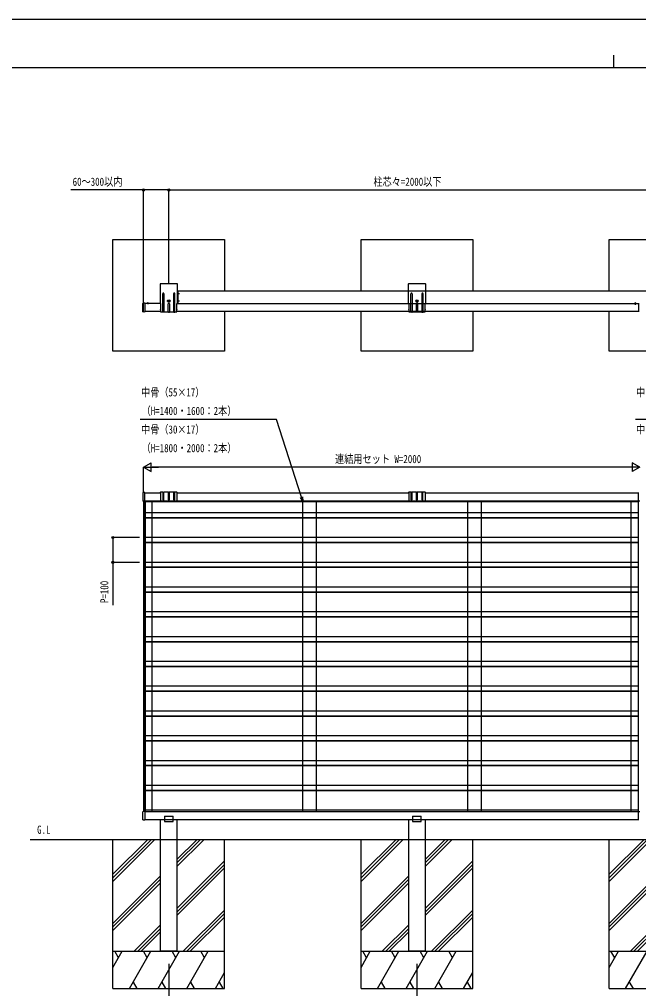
# Model space of a CAD drawing. Units: millimetres, scale not verified. Extents: x -4209 to 4205, y -2974 to 2970.
# Drawn here: x -2400 to 96, y -940 to 2970 of the extents above; entities that cross this region are included whole.
import ezdxf
from ezdxf.enums import TextEntityAlignment as Align

# ---------------------------------------------------------------- set-up
doc = ezdxf.new("R2010")
doc.units = ezdxf.units.MM
doc.header["$LTSCALE"] = 16
for name, color, linetype in [('0-2_USER1', 3, 'Continuous'), ('0-3_YKK_A1', 4, 'Continuous'), ('0-4_YKK_D', 6, 'Continuous'), ('0-5_YKK_ZWAK', 7, 'Continuous')]:
    doc.layers.add(name, color=color, linetype=linetype)
doc.styles.add('ＭＳ ゴシック', font='')
doc.styles.get('ＭＳ ゴシック').set_extended_font_data('MS Gothic')

msp = doc.modelspace()

# ---------------------------------------------------------------- linework, layer by layer
at = {"layer": '0-3_YKK_A1'}
for p, q in [((-1832.98, 1902.26), (-1832.98, 1825.76)), ((-1764.48, 1903.76), (-1831.48, 1903.76)), ((-1762.98, 1825.76), (-1762.98, 1902.26)), ((-832.48, 1902.26), (-832.48, 1825.76)), ((-763.98, 1903.76), (-830.98, 1903.76)), ((-762.48, 1825.76), (-762.48, 1902.26)), ((-1822.48, 1790.26), (-1822.48, 1863.26)), ((-1817.48, 1863.26), (-1817.48, 1790.26)), ((-1778.48, 1863.26), (-1778.48, 1790.26)), ((-1773.48, 1790.26), (-1773.48, 1863.26)), ((-1754.98, 1863.46), (-1763.76, 1863.46)), ((-1762.98, 1857.56), (-1762.98, 1869.36)), ((-1762.47, 1857.56), (-1762.98, 1857.56)), ((-1762.98, 1827.56), (-1762.98, 1839.36)), ((167.02, 1873.76), (-1761.98, 1873.76)), ((-1761.98, 1858.08), (-1761.98, 1838.84)), ((-821.98, 1790.26), (-821.98, 1863.26)), ((-816.98, 1863.26), (-816.98, 1790.26)), ((-777.98, 1863.26), (-777.98, 1790.26)), ((-772.98, 1790.26), (-772.98, 1863.26)), ((-1901.98, 1790.79), (-1901.98, 1824.43)), ((-1894.3, 1825.84), (-1901.04, 1825.42)), ((-1899.98, 1788.48), (-1899.98, 1827.42)), ((-1893.98, 1825.54), (-1893.98, 1824.86)), ((-1893.98, 1824.86), (-1893.98, 1790.36)), ((-1830.98, 1823.76), (-1893.98, 1823.76)), ((-1878.88, 1823.76), (-1886.08, 1823.76)), ((-1884.53, 1825.73), (-1883.63, 1823.91)), ((-1882.48, 1823.31), (-1883.63, 1823.91)), ((-1882.48, 1827.26), (-1882.48, 1820.69)), ((-1882.48, 1823.31), (-1881.34, 1823.91)), ((-1880.43, 1825.73), (-1881.34, 1823.91)), ((-1830.98, 1823.76), (-1832.98, 1825.76)), ((-1830.98, 1823.76), (-1830.98, 1820.22)), ((-1830.98, 1819.31), (-1830.98, 1801.22)), ((-1830.98, 1800.31), (-1830.98, 1790.26)), ((-1790.68, 1833.76), (-1805.28, 1833.76)), ((-1800.48, 1790.26), (-1800.48, 1822.46)), ((-1799.42, 1834.24), (-1800.38, 1834.24)), ((-1795.48, 1822.46), (-1795.48, 1790.26)), ((-1762.98, 1825.76), (-1764.98, 1823.76)), ((-1764.98, 1823.76), (95.52, 1823.76)), ((-1764.98, 1820.22), (-1764.98, 1823.76)), ((-1764.98, 1801.22), (-1764.98, 1819.31)), ((-1764.98, 1790.26), (-1764.98, 1800.31)), ((-1754.98, 1833.46), (-1764.48, 1833.46)), ((-1762.47, 1827.56), (-1762.98, 1827.56)), ((-1761.98, 1828.08), (-1761.98, 1823.76)), ((-1761.98, 1828.08), (-1761.98, 1823.76)), ((-830.48, 1823.76), (-832.48, 1825.76)), ((-830.48, 1823.76), (-830.48, 1820.22)), ((-830.48, 1819.31), (-830.48, 1801.22)), ((-830.48, 1800.31), (-830.48, 1790.26)), ((-799.98, 1790.26), (-799.98, 1822.46)), ((-796.04, 1834.24), (-795.08, 1834.24)), ((-794.98, 1822.46), (-794.98, 1790.26)), ((-762.48, 1825.76), (-764.48, 1823.76)), ((-764.48, 1820.22), (-764.48, 1823.76)), ((-764.48, 1801.22), (-764.48, 1819.31)), ((-764.48, 1790.26), (-764.48, 1800.31)), ((78.92, 1823.76), (86.12, 1823.76)), ((80.47, 1825.73), (81.37, 1823.91)), ((82.52, 1823.31), (81.37, 1823.91)), ((82.52, 1827.26), (82.52, 1818.11)), ((82.52, 1823.31), (83.66, 1823.91)), ((84.57, 1825.73), (83.66, 1823.91)), ((95.52, 1825.55), (95.52, 1824.75)), ((-1894.3, 1789.38), (-1901.04, 1789.79)), ((-1830.98, 1791.76), (-1893.98, 1791.76)), ((-1893.98, 1790.36), (-1893.98, 1789.68)), ((-1830.98, 1790.26), (-1822.48, 1790.26)), ((-1818.48, 1789.26), (-1821.48, 1789.26)), ((-1817.48, 1790.26), (-1800.48, 1790.26)), ((-1817.48, 1790.26), (-1800.48, 1790.26)), ((-1796.48, 1789.26), (-1799.48, 1789.26)), ((-1795.48, 1790.26), (-1778.48, 1790.26)), ((-1795.48, 1790.26), (-1778.48, 1790.26)), ((-1777.48, 1789.26), (-1774.48, 1789.26)), ((-1773.48, 1790.26), (-1764.98, 1790.26)), ((-1773.48, 1790.26), (-1764.98, 1790.26)), ((95.52, 1791.76), (-1764.98, 1791.76)), ((-821.98, 1790.26), (-830.48, 1790.26)), ((-830.48, 1790.26), (-821.98, 1790.26)), ((-817.98, 1789.26), (-820.98, 1789.26)), ((-799.98, 1790.26), (-816.98, 1790.26)), ((-816.98, 1790.26), (-799.98, 1790.26)), ((-795.98, 1789.26), (-798.98, 1789.26)), ((-777.98, 1790.26), (-794.98, 1790.26)), ((-794.98, 1790.26), (-777.98, 1790.26)), ((-776.98, 1789.26), (-773.98, 1789.26)), ((-772.98, 1790.26), (-764.48, 1790.26)), ((-1901.98, 1060.42), (-1901.98, 1027.78)), ((-1894.3, 1061.83), (-1901.04, 1061.41)), ((-1893.98, 1060.65), (-1830.98, 1060.65)), ((-1822.48, 1062.15), (-1830.98, 1062.15)), ((-1830.98, 1062.15), (-1830.98, 1028.13)), ((-1822.48, 1062.15), (-1822.48, 1033.15)), ((-1821.48, 1063.15), (-1818.48, 1063.15)), ((-1800.48, 1062.15), (-1817.48, 1062.15)), ((-1817.48, 1033.15), (-1817.48, 1062.15)), ((-1800.48, 1062.15), (-1800.48, 1033.15)), ((-1799.48, 1063.15), (-1796.48, 1063.15)), ((-1778.48, 1062.15), (-1795.48, 1062.15)), ((-1795.48, 1033.15), (-1795.48, 1062.15)), ((-1778.48, 1062.15), (-1778.48, 1033.15)), ((-1774.48, 1063.15), (-1777.48, 1063.15)), ((-1764.98, 1062.15), (-1773.48, 1062.15)), ((-1773.48, 1033.15), (-1773.48, 1062.15)), ((-1764.98, 1062.15), (-1764.98, 1028.13)), ((-1764.98, 1060.65), (-830.98, 1060.65)), ((-822.48, 1062.15), (-830.98, 1062.15)), ((-830.98, 1062.15), (-830.98, 1028.13)), ((-822.48, 1062.15), (-822.48, 1033.15)), ((-821.48, 1063.15), (-818.48, 1063.15)), ((-800.48, 1062.15), (-817.48, 1062.15)), ((-817.48, 1033.15), (-817.48, 1062.15)), ((-800.48, 1062.15), (-800.48, 1033.15)), ((-799.48, 1063.15), (-796.48, 1063.15)), ((-778.48, 1062.15), (-795.48, 1062.15)), ((-795.48, 1033.15), (-795.48, 1062.15)), ((-778.48, 1062.15), (-778.48, 1033.15)), ((-774.48, 1063.15), (-777.48, 1063.15)), ((-764.98, 1062.15), (-773.48, 1062.15)), ((-773.48, 1033.15), (-773.48, 1062.15)), ((-764.98, 1062.15), (-764.98, 1028.13)), ((-764.98, 1060.65), (95.52, 1060.65)), ((95.52, 1060.58), (95.52, 1061.38)), ((95.52, 1027.35), (95.52, 1060.58)), ((-1894.3, 1026.37), (-1901.04, 1026.78)), ((-1900.48, 1026.21), (-1893.48, 1026.21)), ((-1900.48, 1026.21), (-1900.48, -224.79)), ((-1898.48, 1026.21), (-1898.48, -224.79)), ((-1896.48, 1026.33), (-1896.48, 1026.21)), ((95.52, 1026.65), (-1893.98, 1026.65)), ((95.52, 1026.65), (-1893.98, 1026.65)), ((93.52, 1024.65), (-1893.48, 1024.65)), ((-1893.48, 1024.65), (93.52, 1024.65)), ((-1865.48, -225.35), (-1865.48, 1026.65)), ((-1829.98, 1027.13), (-1798.44, 1027.13)), ((-1797.52, 1027.13), (-1765.98, 1027.13)), ((-1257.98, -225.35), (-1257.98, 1026.65)), ((-1202.98, -225.35), (-1202.98, 1026.65)), ((-829.98, 1027.13), (-798.44, 1027.13)), ((-797.52, 1027.13), (-765.98, 1027.13)), ((-592.98, -225.35), (-592.98, 1026.65)), ((-537.98, -225.35), (-537.98, 1026.65)), ((65.52, -225.35), (65.52, 1026.65)), ((100.52, 1026.15), (93.52, 1026.15)), ((95.52, 1026.55), (95.52, 1027.35)), ((93.52, 979.65), (-1893.48, 979.65)), ((93.52, 979.65), (-1893.48, 979.65)), ((93.52, 959.65), (-1893.48, 959.65)), ((-1893.48, 959.64), (93.52, 959.64)), ((93.52, 879.65), (-1893.48, 879.65)), ((93.52, 879.65), (-1893.48, 879.65)), ((93.52, 859.65), (-1893.48, 859.65)), ((-1893.48, 859.64), (93.52, 859.64)), ((93.52, 779.65), (-1893.48, 779.65)), ((93.52, 779.65), (-1893.48, 779.65)), ((93.52, 759.65), (-1893.48, 759.65)), ((-1893.48, 759.64), (93.52, 759.64)), ((93.52, 679.65), (-1893.48, 679.65)), ((93.52, 679.65), (-1893.48, 679.65)), ((93.52, 659.65), (-1893.48, 659.65)), ((-1893.48, 659.64), (93.52, 659.64)), ((93.52, 579.65), (-1893.48, 579.65)), ((93.52, 579.65), (-1893.48, 579.65)), ((93.52, 559.65), (-1893.48, 559.65)), ((-1893.48, 559.64), (93.52, 559.64)), ((93.52, 479.65), (-1893.48, 479.65)), ((93.52, 479.65), (-1893.48, 479.65)), ((93.52, 459.65), (-1893.48, 459.65)), ((-1893.48, 459.64), (93.52, 459.64)), ((93.52, 379.65), (-1893.48, 379.65)), ((93.52, 379.65), (-1893.48, 379.65)), ((93.52, 359.65), (-1893.48, 359.65)), ((-1893.48, 359.64), (93.52, 359.64)), ((93.52, 279.65), (-1893.48, 279.65)), ((93.52, 279.65), (-1893.48, 279.65)), ((93.52, 259.65), (-1893.48, 259.65)), ((-1893.48, 259.64), (93.52, 259.64)), ((93.52, 179.65), (-1893.48, 179.65)), ((93.52, 179.65), (-1893.48, 179.65)), ((93.52, 159.65), (-1893.48, 159.65)), ((-1893.48, 159.64), (93.52, 159.64)), ((93.52, 79.65), (-1893.48, 79.65)), ((93.52, 79.65), (-1893.48, 79.65)), ((93.52, 59.65), (-1893.48, 59.65)), ((-1893.48, 59.64), (93.52, 59.64)), ((93.52, -20.35), (-1893.48, -20.35)), ((93.52, -20.35), (-1893.48, -20.35)), ((93.52, -40.35), (-1893.48, -40.35)), ((-1893.48, -40.36), (93.52, -40.36)), ((93.52, -120.35), (-1893.48, -120.35)), ((93.52, -120.35), (-1893.48, -120.35)), ((93.52, -140.35), (-1893.48, -140.35)), ((-1893.48, -140.36), (93.52, -140.36)), ((95.52, -140.36), (96.52, -140.36)), ((-1901.98, -258.95), (-1901.98, -226.31)), ((-1894.3, -224.9), (-1901.04, -225.31)), ((-1893.98, -225.2), (-1893.98, -225.88)), ((-1893.98, -225.35), (95.52, -225.35)), ((93.52, -220.35), (-1893.48, -220.35)), ((93.52, -220.35), (-1893.48, -220.35)), ((95.52, -225.86), (95.52, -225.07)), ((95.52, -259.1), (95.52, -225.86)), ((-1894.3, -260.36), (-1901.04, -259.95)), ((95.52, -259.35), (-1893.98, -259.35)), ((-1815.28, -244.35), (-1780.68, -244.35)), ((-1815.28, -244.35), (-1815.28, -265.35)), ((-1815.28, -265.35), (-1780.68, -265.35)), ((-1780.68, -265.35), (-1780.68, -244.35)), ((-815.28, -244.35), (-780.68, -244.35)), ((-815.28, -244.35), (-815.28, -265.35)), ((-815.28, -265.35), (-780.68, -265.35)), ((-780.68, -265.35), (-780.68, -244.35)), ((95.52, -259.9), (95.52, -259.1)), ((235.02, -339.35), (-2357.14, -339.35)), ((-2022.98, -939.35), (-2022.98, -339.35)), ((-2022.98, -507.12), (-1855.22, -339.35)), ((-2022.98, -492.97), (-1869.36, -339.35)), ((-2022.98, -478.83), (-1883.5, -339.35)), ((-1764.98, -432.97), (-1671.37, -339.35)), ((-1764.98, -447.11), (-1657.23, -339.35)), ((-1764.98, -418.82), (-1685.51, -339.35)), ((-1572.98, -939.35), (-1572.98, -339.35)), ((-1022.98, -939.35), (-1022.98, -339.35)), ((-1022.98, -507.12), (-855.22, -339.35)), ((-1022.98, -492.97), (-869.36, -339.35)), ((-1022.98, -478.83), (-883.5, -339.35)), ((-764.98, -432.97), (-671.37, -339.35)), ((-764.98, -447.11), (-657.23, -339.35)), ((-764.98, -418.82), (-685.51, -339.35)), ((-572.98, -939.35), (-572.98, -339.35)), ((-22.98, -939.35), (-22.98, -339.35)), ((-22.98, -507.12), (144.78, -339.35)), ((-22.98, -492.97), (130.64, -339.35)), ((-22.98, -478.83), (116.5, -339.35)), ((-1764.98, -616.81), (-1572.98, -424.81)), ((-764.98, -616.81), (-572.98, -424.81)), ((-1764.98, -630.95), (-1572.98, -438.96)), ((-1764.98, -645.1), (-1572.98, -453.1)), ((-764.98, -630.95), (-572.98, -438.96)), ((-764.98, -645.1), (-572.98, -453.1)), ((-2022.98, -676.82), (-1830.98, -484.82)), ((-2022.98, -690.96), (-1830.98, -498.96)), ((-1022.98, -676.82), (-830.98, -484.82)), ((-1022.98, -690.96), (-830.98, -498.96)), ((-22.98, -676.82), (169.02, -484.82)), ((-22.98, -690.96), (169.02, -498.96)), ((-2022.98, -705.11), (-1830.98, -513.11)), ((-1022.98, -705.11), (-830.98, -513.11)), ((-22.98, -705.11), (169.02, -513.11)), ((-1739.53, -789.35), (-1572.98, -622.8)), ((-739.53, -789.35), (-572.98, -622.8)), ((-1725.39, -789.35), (-1572.98, -636.94)), ((-1711.25, -789.35), (-1572.98, -651.09)), ((-725.39, -789.35), (-572.98, -636.94)), ((-711.25, -789.35), (-572.98, -651.09)), ((-1937.52, -789.35), (-1830.98, -682.81)), ((-1923.38, -789.35), (-1830.98, -696.95)), ((-937.52, -789.35), (-830.98, -682.81)), ((-923.38, -789.35), (-830.98, -696.95)), ((62.48, -789.35), (169.02, -682.81)), ((76.62, -789.35), (169.02, -696.95)), ((-1909.24, -789.35), (-1830.98, -711.1)), ((-909.24, -789.35), (-830.98, -711.1)), ((90.76, -789.35), (169.02, -711.1)), ((-2022.98, -789.35), (-1572.98, -789.35)), ((-2022.98, -854.07), (-1985.62, -789.35)), ((-2000.62, -815.34), (-2015.62, -789.35)), ((-1956.75, -939.35), (-1870.15, -789.35)), ((-1885.15, -815.34), (-1900.15, -789.35)), ((-1841.28, -939.35), (-1754.68, -789.35)), ((-1769.68, -815.34), (-1784.68, -789.35)), ((-1725.81, -939.35), (-1639.21, -789.35)), ((-1654.21, -815.34), (-1669.21, -789.35)), ((-1022.98, -789.35), (-572.98, -789.35)), ((-1022.98, -854.07), (-985.62, -789.35)), ((-1000.62, -815.34), (-1015.62, -789.35)), ((-956.75, -939.35), (-870.15, -789.35)), ((-885.15, -815.34), (-900.15, -789.35)), ((-841.28, -939.35), (-754.68, -789.35)), ((-769.68, -815.34), (-784.68, -789.35)), ((-725.81, -939.35), (-639.21, -789.35)), ((-654.21, -815.34), (-669.21, -789.35)), ((-22.98, -789.35), (427.02, -789.35)), ((-22.98, -854.07), (14.38, -789.35)), ((-0.62, -815.34), (-15.62, -789.35)), ((43.25, -939.35), (129.85, -789.35)), ((-1610.34, -939.35), (-1572.98, -874.65)), ((-610.34, -939.35), (-572.98, -874.65)), ((-1941.75, -913.37), (-1926.75, -939.35)), ((-1826.28, -913.37), (-1811.28, -939.35)), ((-1710.81, -913.37), (-1695.81, -939.35)), ((-1595.34, -913.37), (-1580.34, -939.35)), ((-941.75, -913.37), (-926.75, -939.35)), ((-826.28, -913.37), (-811.28, -939.35)), ((-710.81, -913.37), (-695.81, -939.35)), ((-595.34, -913.37), (-580.34, -939.35)), ((58.25, -913.37), (73.25, -939.35)), ((-2022.98, -939.35), (-1572.98, -939.35)), ((-1022.98, -939.35), (-572.98, -939.35)), ((-22.98, -939.35), (427.02, -939.35))]:
    msp.add_line(p, q, dxfattribs=at)
for points in [[(-1572.98, 1791.76), (-1572.98, 1631.76), (-2022.98, 1631.76), (-2022.98, 2081.76), (-1572.98, 2081.76), (-1572.98, 1873.76)], [(-1022.48, 1873.76), (-1022.48, 2081.76), (-572.48, 2081.76), (-572.48, 1873.76)], [(-22.98, 1873.76), (-22.98, 2081.76), (427.02, 2081.76), (427.02, 1873.76)], [(-1760.37, 1865.96), (-1763.15, 1864.6), (-1763.76, 1863.46)], [(-1760.37, 1860.96), (-1763.15, 1862.31), (-1763.76, 1863.46)], [(-1762.98, 1874.26), (-1761.98, 1874.26), (-1761.98, 1868.84)], [(-1762.47, 1857.56), (-1762.47, 1869.36), (-1762.98, 1869.36)], [(-1762.47, 1827.56), (-1762.47, 1839.36), (-1762.98, 1839.36)], [(-1800.38, 1834.24), (-1800.38, 1833.28), (-1799.42, 1833.28)], [(-1797.5, 1835.2), (-1797.5, 1836.16), (-1798.46, 1836.16), (-1798.46, 1835.2)], [(-1798.46, 1832.32), (-1798.46, 1831.36), (-1797.5, 1831.36), (-1797.5, 1832.32)], [(-1796.54, 1833.28), (-1795.58, 1833.28), (-1795.58, 1834.24), (-1796.54, 1834.24)], [(-1760.37, 1835.96), (-1763.15, 1834.6), (-1763.76, 1833.46)], [(-1760.37, 1830.96), (-1763.15, 1832.31), (-1763.76, 1833.46)], [(-798.92, 1833.28), (-799.88, 1833.28), (-799.88, 1834.24), (-798.92, 1834.24)], [(-797.96, 1835.2), (-797.96, 1836.16), (-797, 1836.16), (-797, 1835.2)], [(-797, 1832.32), (-797, 1831.36), (-797.96, 1831.36), (-797.96, 1832.32)], [(-795.08, 1834.24), (-795.08, 1833.28), (-796.04, 1833.28)], [(95.52, 1824.75), (95.52, 1790.78), (95.52, 1789.98)], [(-572.48, 1791.76), (-572.48, 1631.76), (-1022.48, 1631.76), (-1022.48, 1791.76)], [(427.02, 1791.76), (427.02, 1631.76), (-22.98, 1631.76), (-22.98, 1791.76)], [(-1893.98, 1026.66), (-1893.98, 1027.35), (-1893.98, 1060.85), (-1893.98, 1061.53)], [(-1893.48, 1026.21), (-1893.48, -224.79), (-1900.48, -224.79)], [(93.52, 1026.15), (93.52, -224.85), (100.52, -224.85)], [(-1893.98, -225.88), (-1893.98, -259.38), (-1893.98, -260.06)], [(-1764.98, -259.35), (-1764.98, -339.35), (-1830.98, -339.35), (-1830.98, -259.35)], [(-764.98, -259.35), (-764.98, -339.35), (-830.98, -339.35), (-830.98, -259.35)], [(-1764.98, -339.35), (-1764.98, -789.35), (-1830.98, -789.35), (-1830.98, -339.35)], [(-764.98, -339.35), (-764.98, -789.35), (-830.98, -789.35), (-830.98, -339.35)]]:
    msp.add_lwpolyline(points, dxfattribs=at)
for centre, radius in [((-1797.98, 1833.76), 5.3), ((-797.48, 1833.76), 5.3), ((-797.48, 1833.76), 2.75)]:
    msp.add_circle(centre, radius, dxfattribs=at)
for centre, radius, start, end in [((-1831.48, 1902.26), 1.5, 90, 180), ((-1764.48, 1902.26), 1.5, 0, 90), ((-830.98, 1902.26), 1.5, 90, 180), ((-763.98, 1902.26), 1.5, 0, 90), ((-1819.98, 1863.26), 2.5, 0, 180), ((-1775.98, 1863.26), 2.5, 0, 180), ((-1768.21, 1863.46), 8.23, 314.2189, 45.7811), ((-1768.21, 1833.46), 8.23, 314.2189, 45.7811), ((-819.48, 1863.26), 2.5, 0, 180), ((-775.48, 1863.26), 2.5, 0, 180), ((-1900.98, 1824.43), 1, 93.5, 180), ((-1894.28, 1825.54), 0.3, 0, 93.5), ((-1886.08, 1823.92), 0.154, 152.71904, 270), ((-1882.48, 1822.06), 4.2, 27.28096, 152.71904), ((-1878.88, 1823.92), 0.154, 270, 27.28096), ((-1831.18, 1819.76), 0.5, 293.57818, 66.42182), ((-1831.18, 1800.76), 0.5, 293.57818, 66.42182), ((-1797.98, 1822.46), 2.5, 0, 180), ((-1799.42, 1835.2), 0.96, 270, 0), ((-1799.42, 1832.32), 0.96, 0, 90), ((-1796.54, 1835.2), 0.96, 180, 270), ((-1796.54, 1832.32), 0.96, 90, 180), ((-1764.78, 1819.76), 0.5, 113.57818, 246.42182), ((-1764.78, 1800.76), 0.5, 113.57818, 246.42182), ((-830.68, 1819.76), 0.5, 293.57818, 66.42182), ((-830.68, 1800.76), 0.5, 293.57818, 66.42182), ((-797.48, 1822.46), 2.5, 0, 180), ((-798.92, 1835.2), 0.96, 270, 0), ((-798.92, 1832.32), 0.96, 0, 90), ((-796.04, 1835.2), 0.96, 180, 270), ((-796.04, 1832.32), 0.96, 90, 180), ((-764.28, 1819.76), 0.5, 113.57818, 246.42182), ((-764.28, 1800.76), 0.5, 113.57818, 246.42182), ((78.92, 1823.92), 0.154, 152.71904, 270), ((82.52, 1822.06), 4.2, 27.28096, 152.71904), ((86.12, 1823.92), 0.154, 270, 27.28096), ((95.72, 1825.55), 0.2, 93.5, 180), ((-1900.98, 1790.79), 1, 180, 266.5), ((-1894.28, 1789.68), 0.3, 266.5, 0), ((-1821.48, 1790.26), 1, 180, 270), ((-1818.48, 1790.26), 1, 270, 0), ((-1799.48, 1790.26), 1, 180, 270), ((-1796.48, 1790.26), 1, 270, 0), ((-1777.48, 1790.26), 1, 180, 270), ((-1774.48, 1790.26), 1, 270, 0), ((-820.98, 1790.26), 1, 180, 270), ((-817.98, 1790.26), 1, 270, 0), ((-798.98, 1790.26), 1, 180, 270), ((-795.98, 1790.26), 1, 270, 0), ((-776.98, 1790.26), 1, 180, 270), ((-773.98, 1790.26), 1, 270, 0), ((95.72, 1789.98), 0.2, 180, 266.5), ((-1900.98, 1060.42), 1, 93.5, 180), ((-1894.28, 1061.53), 0.3, 0, 93.5), ((-1830.98, 1060.15), 2, 90, 165.52157), ((-1821.48, 1062.15), 1, 90, 180), ((-1818.48, 1062.15), 1, 0, 90), ((-1799.48, 1062.15), 1, 90, 180), ((-1796.48, 1062.15), 1, 0, 90), ((-1777.48, 1062.15), 1, 90, 180), ((-1774.48, 1062.15), 1, 0, 90), ((-1764.98, 1060.15), 2, 14.47843, 90), ((-830.98, 1060.15), 2, 90, 165.52157), ((-821.48, 1062.15), 1, 90, 180), ((-818.48, 1062.15), 1, 0, 90), ((-799.48, 1062.15), 1, 90, 180), ((-796.48, 1062.15), 1, 0, 90), ((-777.48, 1062.15), 1, 90, 180), ((-774.48, 1062.15), 1, 0, 90), ((-764.98, 1060.15), 2, 14.47843, 90), ((95.72, 1061.38), 0.2, 93.5, 180), ((-1900.98, 1027.78), 1, 180, 266.5), ((-1894.28, 1026.66), 0.3, 266.5, 0), ((-1829.98, 1028.13), 1, 180, 270), ((-1819.98, 1033.15), 2.5, 180, 0), ((-1797.98, 1033.15), 2.5, 180, 0), ((-1797.98, 1026.93), 0.5, 23.57818, 156.42182), ((-1775.98, 1033.15), 2.5, 180, 0), ((-1765.98, 1028.13), 1, 270, 0), ((-829.98, 1028.13), 1, 180, 270), ((-819.98, 1033.15), 2.5, 180, 0), ((-797.98, 1033.15), 2.5, 180, 0), ((-797.98, 1026.93), 0.5, 23.57818, 156.42182), ((-775.98, 1033.15), 2.5, 180, 0), ((-765.98, 1028.13), 1, 270, 0), ((95.72, 1026.55), 0.202, 179.93968, 269.38321), ((-1900.98, -226.31), 1, 93.5, 180), ((-1894.28, -225.2), 0.3, 0, 93.5), ((95.72, -225.07), 0.201, 90.5808, 180.09631), ((-1900.98, -258.95), 1, 180, 266.5), ((-1894.28, -260.06), 0.3, 266.5, 0), ((95.72, -259.9), 0.2, 180, 266.5)]:
    msp.add_arc(centre, radius, start, end, dxfattribs=at)
at = {"layer": '0-4_YKK_D'}
for p, q in [((-1899.98, 1828.42), (-1899.98, 2282.76)), ((-1797.98, 1907.42), (-1797.98, 2282.76)), ((-1797.98, 1907.42), (-1797.98, 2282.76)), ((-1797.98, 2281.76), (202.02, 2281.76)), ((-1899.98, 1163.15), (-1869.67, 1180.65)), ((-1869.67, 1145.65), (-1869.67, 1180.65)), ((100.02, 1163.15), (69.71, 1180.65)), ((69.71, 1180.65), (69.71, 1145.65)), ((-1899.98, 1064.18), (-1899.98, 1164.15)), ((-1899.98, 1163.15), (-1869.67, 1145.65)), ((-1899.98, 1163.15), (-1839.36, 1163.15)), ((65.02, 1163.15), (-1864.98, 1163.15)), ((100.02, 1163.15), (39.4, 1163.15)), ((100.02, 1163.15), (69.71, 1145.65)), ((-1915.48, 879.65), (-2024.48, 879.65)), ((-1915.48, 779.65), (-2024.48, 779.65)), ((-1797.98, -840.35), (-1797.98, -1040.35)), ((-797.98, -840.35), (-797.98, -1040.35))]:
    msp.add_line(p, q, dxfattribs=at)
for points in [[(-1797.98, 2281.76), (-1899.98, 2281.76), (-2192.58, 2281.76)], [(-1257.98, 1026.65), (-1263.16, 1042.84), (-1363.18, 1355.59), (-1913.18, 1355.59)], [(738.02, 1026.65), (732.84, 1042.84), (632.82, 1355.59), (82.82, 1355.59)], [(-1258.82, 1044.23), (-1257.98, 1026.65), (-1267.5, 1041.45)], [(-2023.48, 879.65), (-2023.48, 779.65), (-2023.48, 607.45)]]:
    msp.add_lwpolyline(points, dxfattribs=at)
for centre in [(-1899.98, 2281.76), (-1797.98, 2281.76), (-2023.48, 879.65), (-2023.48, 779.65)]:
    msp.add_circle(centre, 4.25, dxfattribs=at)
at = {"layer": '0-5_YKK_ZWAK'}
for p, q in [((-4.98, 2825), (-4.98, 2775)), ((3895.02, 2775), (-3904.98, 2775))]:
    msp.add_line(p, q, dxfattribs=at)
msp.add_lwpolyline([(-4205, -2970), (4205, -2970), (4205, 2970), (-4205, 2970)], close=True, dxfattribs=at)

# ---------------------------------------------------------------- texts
at = {"layer": '0-2_USER1', "style": 'ＭＳ ゴシック', "width": 0.8}
msp.add_text('G.L', height=32.99, dxfattribs=at).set_placement((-2328.81, -325.16), align=Align.BOTTOM_LEFT)
at = {"layer": '0-4_YKK_D', "style": 'ＭＳ ゴシック', "width": 0.8}
for s, p in [('60～300以内', (-2185.58, 2288.76)), ('柱芯々=2000以下', (-973.18, 2288.76)), ('中骨（55×17）', (-1909.96, 1439.26)), ('中骨（55×17）', (86.04, 1439.26)), ('（H=1400・1600：2本）', (-1907.56, 1364.26)), ('中骨（30×17）', (-1909.96, 1289.26)), ('中骨（30×17）', (86.04, 1289.26)), ('（H=1800・2000：2本）', (-1907.56, 1214.26)), ('連結用セット W=2000', (-1127.98, 1170.15))]:
    msp.add_text(s, height=32.99, dxfattribs=at).set_placement(p, align=Align.BOTTOM_LEFT)
msp.add_text('P=100', height=32.99, rotation=90, dxfattribs=at).set_placement((-2031.48, 615.45), align=Align.BOTTOM_LEFT)

doc.saveas('drawing.dxf')
